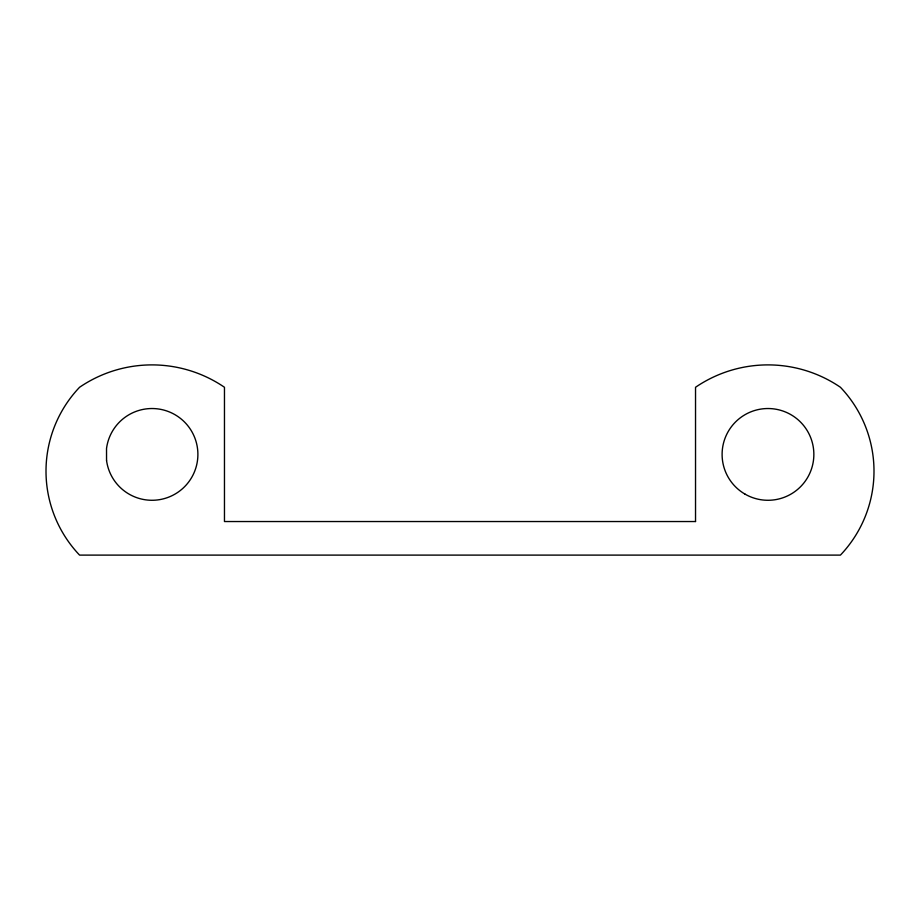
<?xml version="1.0" encoding="UTF-8"?>
<svg xmlns="http://www.w3.org/2000/svg" width="920" height="920" viewBox="0 0 920 920"><rect width="100%" height="100%" fill="white"/><g stroke="black" fill="none" stroke-linecap="round" stroke-linejoin="round"><path stroke-width="1.38" d="M695.531 521.536L224.468 521.536L224.468 387.274A128.466 128.466 0 0 0 79.568 387.274A121.681 121.681 0 0 0 79.568 555.105L840.431 555.105A121.681 121.681 0 0 0 840.431 387.274A128.466 128.466 0 0 0 695.531 387.274L695.531 521.536M106.547 460.471L106.524 448.5A45.873 45.873 0 0 1 176.594 415.667A45.873 45.873 0 0 1 176.732 493.051A45.873 45.873 0 0 1 106.547 460.471M745.039 494.132A45.873 45.873 0 0 0 813.855 454.411A45.873 45.873 0 0 0 745.039 414.678A45.873 45.873 0 0 0 745.039 494.132"/></g></svg>
